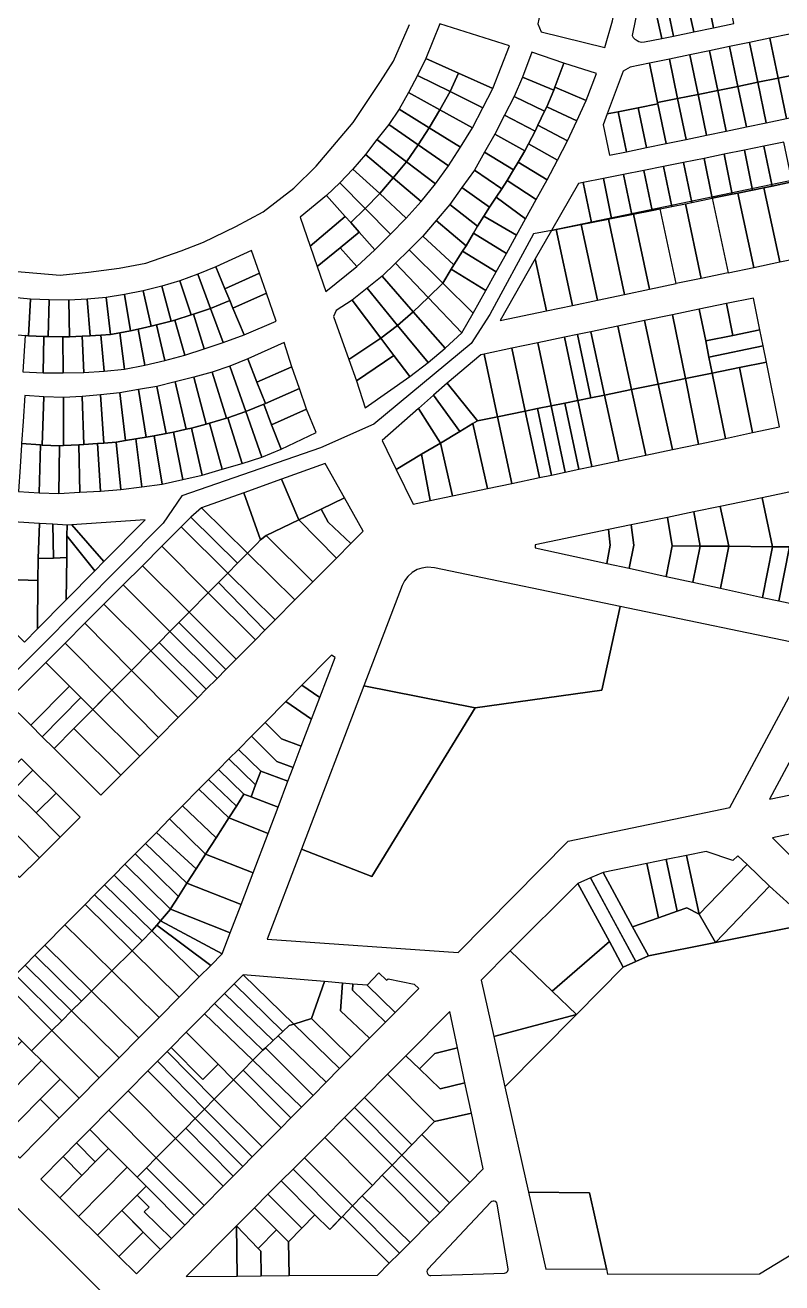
# Model space of a CAD drawing. Header units: metres. Extents: x 263639 to 269142, y 7370519 to 7372711.
# Drawn here: x 264466 to 264866, y 7371265 to 7371930 of the extents above; entities that cross this region are included whole.
import ezdxf

# ---------------------------------------------------------------- set-up
doc = ezdxf.new("R2010")
doc.units = ezdxf.units.M
doc.layers.add('LOTE', color=7, linetype='Continuous')

msp = doc.modelspace()

# ---------------------------------------------------------------- linework, layer by layer
msp.add_lwpolyline([(265641.1, 7372007.93), (264744.16, 7371821.12), (264734.54, 7371819.21), (264711.48, 7371776.6), (264701.67, 7371761.26), (264650.14, 7371718.76), (264622.02, 7371706.14), (264548.76, 7371680.85), (264538.85, 7371666.35), (264450.66, 7371577.62), (264196.3, 7371322.1), (264251.37, 7371267.23), (264256.9, 7371261.7), (264286.18, 7371291.38), (264287.59, 7371292.83), (264292.05, 7371295.17), (264297.11, 7371295.56), (264302.54, 7371294.78), (264307.48, 7371291.44), (264310.76, 7371286.82), (264311.75, 7371281.47), (264311.93, 7371280.62), (264311.51, 7371223.37)])
at = {"layer": 'LOTE', "color": 7}
for points in [[(264781.28, 7371984.4), (264763.58, 7371985.24), (264744.74, 7371986.1), (264742.35, 7371961.72), (264740.58, 7371947.64), (264736.8, 7371930.24), (264738.6, 7371925.99), (264772.26, 7371917.79), (264776.26, 7371931.83), (264778.3, 7371941.61), (264780.27, 7371952.92), (264780.71, 7371958.67), (264781.1, 7371967.25), (264781.28, 7371984.4)], [(264814.52, 7371947.19), (264819.27, 7371926), (264829.8, 7371928.17), (264825.44, 7371949.43), (264814.52, 7371947.19)], [(264825.44, 7371949.43), (264829.8, 7371928.17), (264840.5, 7371930.37), (264836.15, 7371951.63), (264825.44, 7371949.43)], [(264790.34, 7371942.23), (264786.69, 7371924.02), (264787.34, 7371923.04), (264788.15, 7371922.19), (264788.77, 7371921.71), (264789.41, 7371921.33), (264790.3, 7371920.94), (264791.71, 7371920.62), (264793.27, 7371920.64), (264802.32, 7371922.5), (264797.63, 7371943.73), (264790.34, 7371942.23)], [(264797.63, 7371943.73), (264802.32, 7371922.5), (264808.49, 7371923.78), (264804.13, 7371945.06), (264797.63, 7371943.73)], [(264804.13, 7371945.06), (264808.49, 7371923.78), (264819.27, 7371926), (264814.52, 7371947.19), (264804.13, 7371945.06)], [(264721.88, 7371918.66), (264685.11, 7371930.25), (264677.67, 7371911.88), (264694.99, 7371904.11), (264713.12, 7371895.97), (264721.88, 7371918.66)], [(264863.86, 7371901.49), (264874.46, 7371903.63), (264869.91, 7371924.73), (264859.45, 7371922.58), (264863.86, 7371901.49)], [(264821.53, 7371892.95), (264831.99, 7371895.06), (264827.61, 7371916.01), (264817.16, 7371913.86), (264821.53, 7371892.95)], [(264831.99, 7371895.06), (264842.62, 7371897.2), (264838.23, 7371918.2), (264827.61, 7371916.01), (264831.99, 7371895.06)], [(264842.62, 7371897.2), (264853.14, 7371899.33), (264848.74, 7371920.37), (264838.23, 7371918.2), (264842.62, 7371897.2)], [(264853.14, 7371899.33), (264863.86, 7371901.49), (264859.45, 7371922.58), (264848.74, 7371920.37), (264853.14, 7371899.33)], [(264673.27, 7371902.94), (264690.47, 7371894.43), (264694.99, 7371904.11), (264677.67, 7371911.88), (264673.27, 7371902.94)], [(264728.75, 7371902), (264745.26, 7371895.2), (264745.81, 7371896.68), (264750.57, 7371909.51), (264733.73, 7371915.3), (264728.75, 7371902)], [(264767.87, 7371904.04), (264750.57, 7371909.51), (264745.81, 7371896.68), (264762.41, 7371889.73), (264767.87, 7371904.04)], [(264773.56, 7371882.6), (264779.27, 7371883.75), (264789.85, 7371885.89), (264800.33, 7371888.01), (264800.19, 7371888.64), (264795.84, 7371909.46), (264785.67, 7371907.37), (264781.88, 7371905.16), (264773.56, 7371882.6)], [(264806.38, 7371911.64), (264795.84, 7371909.46), (264800.19, 7371888.64), (264810.74, 7371890.77), (264806.38, 7371911.64)], [(264810.74, 7371890.77), (264821.53, 7371892.95), (264817.16, 7371913.86), (264806.38, 7371911.64), (264810.74, 7371890.77)], [(264668.53, 7371893.91), (264685.01, 7371884.8), (264690.47, 7371894.43), (264673.27, 7371902.94), (264668.53, 7371893.91)], [(264713.12, 7371895.97), (264694.99, 7371904.11), (264690.47, 7371894.43), (264707.86, 7371885.82), (264713.12, 7371895.97)], [(264879.04, 7371882.42), (264874.46, 7371903.63), (264863.86, 7371901.49), (264868.31, 7371880.19), (264879.04, 7371882.42)], [(264724.32, 7371891.86), (264740.47, 7371884.14), (264741.54, 7371886.42), (264745.26, 7371895.2), (264728.75, 7371902), (264724.32, 7371891.86)], [(264762.41, 7371889.73), (264745.81, 7371896.68), (264745.26, 7371895.2), (264741.54, 7371886.42), (264757.47, 7371879.05), (264762.41, 7371889.73)], [(264847.1, 7371875.78), (264842.62, 7371897.2), (264831.99, 7371895.06), (264836.48, 7371873.58), (264847.1, 7371875.78)], [(264857.61, 7371877.97), (264853.14, 7371899.33), (264842.62, 7371897.2), (264847.1, 7371875.78), (264857.61, 7371877.97)], [(264868.31, 7371880.19), (264863.86, 7371901.49), (264853.14, 7371899.33), (264857.61, 7371877.97), (264868.31, 7371880.19)], [(264663.51, 7371885.17), (264679.36, 7371875.36), (264685.01, 7371884.8), (264668.53, 7371893.91), (264663.51, 7371885.17)], [(264707.86, 7371885.82), (264690.47, 7371894.43), (264685.01, 7371884.8), (264702.37, 7371875.21), (264707.86, 7371885.82)], [(264719.3, 7371882), (264735.42, 7371873.6), (264736.94, 7371876.63), (264740.47, 7371884.14), (264724.32, 7371891.86), (264719.3, 7371882)], [(264815.26, 7371869.17), (264810.74, 7371890.77), (264800.19, 7371888.64), (264800.33, 7371888.01), (264804.72, 7371866.98), (264815.26, 7371869.17)], [(264826.03, 7371871.41), (264821.53, 7371892.95), (264810.74, 7371890.77), (264815.26, 7371869.17), (264826.03, 7371871.41)], [(264836.48, 7371873.58), (264831.99, 7371895.06), (264821.53, 7371892.95), (264826.03, 7371871.41), (264836.48, 7371873.58)], [(264658.12, 7371877.04), (264673.57, 7371866.31), (264679.36, 7371875.36), (264663.51, 7371885.17), (264658.12, 7371877.04)], [(264702.37, 7371875.21), (264685.01, 7371884.8), (264679.36, 7371875.36), (264696.02, 7371865.05), (264702.37, 7371875.21)], [(264757.47, 7371879.05), (264741.54, 7371886.42), (264740.47, 7371884.14), (264736.94, 7371876.63), (264752.52, 7371868.35), (264757.47, 7371879.05)], [(264771.42, 7371876.82), (264774.78, 7371860.76), (264783.69, 7371862.61), (264779.27, 7371883.75), (264773.56, 7371882.6), (264771.42, 7371876.82)], [(264794.25, 7371864.81), (264789.85, 7371885.89), (264779.27, 7371883.75), (264783.69, 7371862.61), (264794.25, 7371864.81)], [(264804.72, 7371866.98), (264800.33, 7371888.01), (264789.85, 7371885.89), (264794.25, 7371864.81), (264804.72, 7371866.98)], [(264651.85, 7371869.13), (264667.43, 7371857.32), (264673.57, 7371866.31), (264658.12, 7371877.04), (264651.85, 7371869.13)], [(264714.16, 7371871.92), (264729.92, 7371863.15), (264731.99, 7371866.79), (264735.42, 7371873.6), (264719.3, 7371882), (264714.16, 7371871.92)], [(264752.52, 7371868.35), (264736.94, 7371876.63), (264735.42, 7371873.6), (264731.99, 7371866.79), (264747.32, 7371858.26), (264752.52, 7371868.35)], [(264696.02, 7371865.05), (264679.36, 7371875.36), (264673.57, 7371866.31), (264689.65, 7371855.14), (264696.02, 7371865.05)], [(264708.76, 7371862.41), (264724.04, 7371853.06), (264726.46, 7371857.07), (264729.92, 7371863.15), (264714.16, 7371871.92), (264708.76, 7371862.41)], [(264645.73, 7371861.18), (264660.4, 7371848.82), (264667.43, 7371857.32), (264651.85, 7371869.13), (264645.73, 7371861.18)], [(264689.65, 7371855.14), (264673.57, 7371866.31), (264667.43, 7371857.32), (264682.72, 7371845.73), (264689.65, 7371855.14)], [(264747.32, 7371858.26), (264731.99, 7371866.79), (264729.92, 7371863.15), (264726.46, 7371857.07), (264741.73, 7371847.84), (264747.32, 7371858.26)], [(264850.36, 7371842.41), (264846.02, 7371863.5), (264835.28, 7371861.3), (264839.62, 7371840.21), (264842.66, 7371840.84), (264850.36, 7371842.41)], [(264860.72, 7371844.53), (264856.39, 7371865.62), (264846.02, 7371863.5), (264850.36, 7371842.41), (264856.38, 7371843.64), (264860.72, 7371844.53)], [(264871.24, 7371846.68), (264866.91, 7371867.77), (264856.39, 7371865.62), (264860.72, 7371844.53), (264870.38, 7371846.51), (264871.24, 7371846.68)], [(264639.12, 7371853.51), (264653.27, 7371840.53), (264660.4, 7371848.82), (264645.73, 7371861.18), (264639.12, 7371853.51)], [(264682.72, 7371845.73), (264667.43, 7371857.32), (264660.4, 7371848.82), (264675.18, 7371836.35), (264682.72, 7371845.73)], [(264703.35, 7371852.87), (264717.77, 7371843.07), (264720.62, 7371847.4), (264724.04, 7371853.06), (264708.76, 7371862.41), (264703.35, 7371852.87)], [(264741.73, 7371847.84), (264726.46, 7371857.07), (264724.04, 7371853.06), (264720.62, 7371847.4), (264735.98, 7371837.4), (264741.73, 7371847.84)], [(264818.22, 7371835.84), (264813.88, 7371856.92), (264812.12, 7371856.56), (264803.32, 7371854.81), (264807.65, 7371833.74), (264814.93, 7371835.19), (264818.22, 7371835.84), (264818.22, 7371835.84)], [(264824.74, 7371859.14), (264813.88, 7371856.92), (264818.22, 7371835.84), (264818.22, 7371835.84), (264829.07, 7371838.06), (264824.74, 7371859.14)], [(264829.07, 7371838.06), (264839.62, 7371840.21), (264835.28, 7371861.3), (264824.74, 7371859.14), (264829.07, 7371838.06)], [(264632.18, 7371846.31), (264645.69, 7371832.64), (264653.27, 7371840.53), (264639.12, 7371853.51), (264632.18, 7371846.31)], [(264696.77, 7371843.69), (264711.39, 7371833.4), (264714.82, 7371838.59), (264717.77, 7371843.07), (264703.35, 7371852.87), (264696.77, 7371843.69)], [(264786.52, 7371829.54), (264782.19, 7371850.61), (264771.54, 7371848.5), (264775.87, 7371827.43), (264786.52, 7371829.54)], [(264797.25, 7371831.67), (264792.92, 7371852.75), (264782.19, 7371850.61), (264786.52, 7371829.54), (264787.47, 7371829.73), (264797.25, 7371831.67)], [(264807.65, 7371833.74), (264803.32, 7371854.81), (264792.92, 7371852.75), (264797.25, 7371831.67), (264801.57, 7371832.53), (264807.65, 7371833.74)], [(264625.25, 7371839.48), (264635.1, 7371828.42), (264637.97, 7371825.19), (264645.69, 7371832.64), (264632.18, 7371846.31), (264625.25, 7371839.48)], [(264675.18, 7371836.35), (264660.4, 7371848.82), (264653.27, 7371840.53), (264667.35, 7371827.61), (264675.18, 7371836.35)], [(264690.34, 7371834.72), (264705.06, 7371823.38), (264708.29, 7371828.7), (264711.39, 7371833.4), (264696.77, 7371843.69), (264690.34, 7371834.72)], [(264735.98, 7371837.4), (264720.62, 7371847.4), (264717.77, 7371843.07), (264714.82, 7371838.59), (264730.41, 7371827.27), (264735.98, 7371837.4)], [(264765.16, 7371825.3), (264760.82, 7371846.37), (264758.3, 7371845.87), (264744.16, 7371821.12), (264746.53, 7371821.59), (264759.81, 7371824.23), (264765.16, 7371825.3)], [(264775.87, 7371827.43), (264771.54, 7371848.5), (264760.82, 7371846.37), (264765.16, 7371825.3), (264774.18, 7371827.09), (264775.87, 7371827.43)], [(264856.38, 7371843.64), (264850.36, 7371842.41), (264842.66, 7371840.84), (264851.07, 7371801.55), (264851.07, 7371801.55), (264864.78, 7371804.42), (264856.38, 7371843.64)], [(264870.38, 7371846.51), (264860.72, 7371844.53), (264856.38, 7371843.64), (264864.78, 7371804.42), (264878.75, 7371807.36), (264870.38, 7371846.51)], [(264616.46, 7371812.82), (264635.1, 7371828.42), (264625.25, 7371839.48), (264611.21, 7371828.05), (264616.46, 7371812.82)], [(264667.35, 7371827.61), (264653.27, 7371840.53), (264645.69, 7371832.64), (264659.02, 7371819.15), (264667.35, 7371827.61)], [(264730.41, 7371827.27), (264714.82, 7371838.59), (264711.39, 7371833.4), (264708.29, 7371828.7), (264725.63, 7371818.58), (264730.41, 7371827.27)], [(264814.93, 7371835.19), (264818.22, 7371835.84), (264829.07, 7371838.06), (264837.49, 7371798.71), (264823.19, 7371795.72), (264814.93, 7371835.19)], [(264842.66, 7371840.84), (264839.62, 7371840.21), (264829.07, 7371838.06), (264837.49, 7371798.71), (264851.07, 7371801.55), (264842.66, 7371840.84)], [(264659.02, 7371819.15), (264645.69, 7371832.64), (264637.97, 7371825.19), (264642.52, 7371820.09), (264650.8, 7371810.79), (264659.02, 7371819.15)], [(264683.16, 7371826.26), (264698.94, 7371813.01), (264702.8, 7371819.55), (264705.06, 7371823.38), (264690.34, 7371834.72), (264683.16, 7371826.26)], [(264787.47, 7371829.73), (264786.52, 7371829.54), (264775.87, 7371827.43), (264774.18, 7371827.09), (264782.71, 7371787.25), (264795.97, 7371790.02), (264787.47, 7371829.73)], [(264801.57, 7371832.53), (264797.25, 7371831.67), (264787.47, 7371829.73), (264795.97, 7371790.02), (264810.04, 7371792.96), (264801.57, 7371832.53)], [(264801.57, 7371832.53), (264807.65, 7371833.74), (264814.93, 7371835.19), (264823.19, 7371795.72), (264810.04, 7371792.96), (264801.57, 7371832.53)], [(264620.22, 7371801.94), (264632.33, 7371811.8), (264642.52, 7371820.09), (264637.97, 7371825.19), (264635.1, 7371828.42), (264616.46, 7371812.82), (264620.22, 7371801.94)], [(264676.12, 7371817.96), (264692.52, 7371802.99), (264697.05, 7371810.06), (264698.94, 7371813.01), (264683.16, 7371826.26), (264676.12, 7371817.96)], [(264725.63, 7371818.58), (264708.29, 7371828.7), (264705.06, 7371823.38), (264702.8, 7371819.55), (264720.24, 7371808.9), (264725.63, 7371818.58)], [(264759.81, 7371824.23), (264746.53, 7371821.59), (264755.11, 7371781.47), (264768.36, 7371784.24), (264759.81, 7371824.23)], [(264774.18, 7371827.09), (264765.16, 7371825.3), (264759.81, 7371824.23), (264768.36, 7371784.24), (264782.71, 7371787.25), (264774.18, 7371827.09)], [(264650.8, 7371810.79), (264642.52, 7371820.09), (264632.33, 7371811.8), (264641.18, 7371802.06), (264650.8, 7371810.79)], [(264668.88, 7371810.9), (264686.66, 7371793.22), (264691.06, 7371800.54), (264692.52, 7371802.99), (264676.12, 7371817.96), (264668.88, 7371810.9)], [(264720.24, 7371808.9), (264702.8, 7371819.55), (264698.94, 7371813.01), (264697.05, 7371810.06), (264714.85, 7371799.22), (264720.24, 7371808.9)], [(264746.53, 7371821.59), (264744.16, 7371821.12), (264735.54, 7371806.03), (264741.41, 7371778.6), (264755.11, 7371781.47), (264746.53, 7371821.59)], [(264566.64, 7371801.81), (264571.49, 7371790.23), (264589.68, 7371798.57), (264585.5, 7371810.56), (264566.64, 7371801.81)], [(264641.18, 7371802.06), (264632.33, 7371811.8), (264620.22, 7371801.94), (264624.75, 7371788.8), (264641.18, 7371802.06)], [(264661.65, 7371803.85), (264678.84, 7371785.6), (264686.66, 7371793.22), (264668.88, 7371810.9), (264661.65, 7371803.85)], [(264714.85, 7371799.22), (264697.05, 7371810.06), (264692.52, 7371802.99), (264691.06, 7371800.54), (264709.37, 7371789.38), (264714.85, 7371799.22)], [(264654.52, 7371796.91), (264670.91, 7371778.11), (264678.84, 7371785.6), (264661.65, 7371803.85), (264654.52, 7371796.91)], [(264735.54, 7371806.03), (264716.94, 7371773.48), (264741.41, 7371778.6), (264735.54, 7371806.03)], [(264547.65, 7371794.49), (264553.6, 7371776.4), (264554.79, 7371776.81), (264563.81, 7371779.9), (264557.09, 7371797.96), (264547.65, 7371794.49)], [(264557.09, 7371797.96), (264563.81, 7371779.9), (264574.09, 7371784.04), (264571.49, 7371790.23), (264566.64, 7371801.81), (264557.09, 7371797.96)], [(264589.68, 7371798.57), (264571.49, 7371790.23), (264574.09, 7371784.04), (264575.75, 7371780.06), (264593.4, 7371787.91), (264589.68, 7371798.57)], [(264646.66, 7371790.5), (264662.74, 7371770.92), (264670.91, 7371778.11), (264654.52, 7371796.91), (264646.66, 7371790.5)], [(264709.37, 7371789.38), (264691.06, 7371800.54), (264686.66, 7371793.22), (264702.62, 7371777.35), (264709.37, 7371789.38)], [(264528.33, 7371789.24), (264532.46, 7371770.55), (264535.29, 7371771.25), (264543.07, 7371773.23), (264538.2, 7371791.64), (264528.33, 7371789.24)], [(264538.2, 7371791.64), (264543.07, 7371773.23), (264544.98, 7371773.69), (264553.6, 7371776.4), (264547.65, 7371794.49), (264538.2, 7371791.64)], [(264638.68, 7371784.27), (264653.94, 7371764.12), (264662.74, 7371770.92), (264646.66, 7371790.5), (264638.68, 7371784.27)], [(264702.62, 7371777.35), (264686.66, 7371793.22), (264678.84, 7371785.6), (264696.66, 7371766.92), (264702.62, 7371777.35)], [(264456.1, 7371786), (264452.95, 7371766.79), (264465.76, 7371765.55), (264465.89, 7371765.54), (264467.64, 7371765.47), (264468.77, 7371784.83), (264456.1, 7371786)], [(264468.77, 7371784.83), (264467.64, 7371765.47), (264475.8, 7371765.12), (264478.14, 7371765.02), (264478.61, 7371784.35), (264468.77, 7371784.83)], [(264478.61, 7371784.35), (264478.14, 7371765.02), (264485.88, 7371764.88), (264489.25, 7371764.82), (264489.02, 7371784.24), (264478.61, 7371784.35)], [(264489.02, 7371784.24), (264489.25, 7371764.82), (264496.06, 7371765.16), (264500.18, 7371765.36), (264498.69, 7371784.76), (264489.02, 7371784.24)], [(264498.69, 7371784.76), (264500.18, 7371765.36), (264505.85, 7371765.78), (264511.06, 7371766.18), (264508.68, 7371785.57), (264498.69, 7371784.76)], [(264508.68, 7371785.57), (264511.06, 7371766.18), (264515.88, 7371766.9), (264515.88, 7371766.9), (264521.65, 7371768.05), (264518.45, 7371787.27), (264508.68, 7371785.57)], [(264518.45, 7371787.27), (264521.65, 7371768.05), (264525.57, 7371768.83), (264532.46, 7371770.55), (264528.33, 7371789.24), (264518.45, 7371787.27)], [(264581.64, 7371766.01), (264575.75, 7371780.06), (264574.09, 7371784.04), (264563.81, 7371779.9), (264570.51, 7371761.93), (264581.64, 7371766.01)], [(264593.4, 7371787.91), (264575.75, 7371780.06), (264581.64, 7371766.01), (264598.58, 7371773.08), (264593.4, 7371787.91)], [(264636.95, 7371752.86), (264653.94, 7371764.12), (264638.68, 7371784.27), (264630.2, 7371778.85), (264628.87, 7371775.66), (264636.95, 7371752.86)], [(264696.66, 7371766.92), (264678.84, 7371785.6), (264670.91, 7371778.11), (264687.95, 7371758.82), (264696.66, 7371766.92)], [(264854.28, 7371768.51), (264850.87, 7371785.37), (264836.57, 7371782.4), (264839.96, 7371765.6), (264854.28, 7371768.51)], [(264560.5, 7371758.61), (264554.79, 7371776.81), (264553.6, 7371776.4), (264544.98, 7371773.69), (264550.24, 7371755.2), (264560.5, 7371758.61)], [(264570.51, 7371761.93), (264563.81, 7371779.9), (264554.79, 7371776.81), (264560.5, 7371758.61), (264570.51, 7371761.93)], [(264687.95, 7371758.82), (264670.91, 7371778.11), (264662.74, 7371770.92), (264678.87, 7371751.28), (264687.95, 7371758.82)], [(264808.04, 7371776.47), (264793.29, 7371773.41), (264800.53, 7371739.91), (264814.83, 7371742.81), (264808.04, 7371776.47)], [(264827.3, 7371754.2), (264825.59, 7371762.68), (264822.21, 7371779.42), (264808.04, 7371776.47), (264814.83, 7371742.81), (264829.02, 7371745.7), (264827.3, 7371754.2)], [(264839.96, 7371765.6), (264836.57, 7371782.4), (264822.21, 7371779.42), (264825.59, 7371762.68), (264839.96, 7371765.6)], [(264539.79, 7371752.31), (264535.29, 7371771.25), (264532.46, 7371770.55), (264525.57, 7371768.83), (264529.09, 7371749.87), (264539.79, 7371752.31)], [(264550.24, 7371755.2), (264544.98, 7371773.69), (264543.07, 7371773.23), (264535.29, 7371771.25), (264539.79, 7371752.31), (264550.24, 7371755.2)], [(264678.87, 7371751.28), (264662.74, 7371770.92), (264653.94, 7371764.12), (264660.78, 7371755.08), (264669.28, 7371743.85), (264678.87, 7371751.28)], [(264779.21, 7371770.48), (264764.8, 7371767.49), (264772.09, 7371734.12), (264786.44, 7371737.04), (264779.21, 7371770.48)], [(264793.29, 7371773.41), (264779.21, 7371770.48), (264786.44, 7371737.04), (264800.53, 7371739.91), (264793.29, 7371773.41)], [(264475.43, 7371745.79), (264475.8, 7371765.12), (264467.64, 7371765.47), (264465.89, 7371765.54), (264464.62, 7371746.41), (264475.43, 7371745.79)], [(264486.01, 7371745.77), (264485.88, 7371764.88), (264478.14, 7371765.02), (264475.8, 7371765.12), (264475.43, 7371745.79), (264486.01, 7371745.77)], [(264496.91, 7371745.98), (264496.06, 7371765.16), (264489.25, 7371764.82), (264485.88, 7371764.88), (264486.01, 7371745.77), (264496.91, 7371745.98)], [(264507.67, 7371746.68), (264505.85, 7371765.78), (264500.18, 7371765.36), (264496.06, 7371765.16), (264496.91, 7371745.98), (264507.67, 7371746.68)], [(264518.41, 7371747.74), (264515.88, 7371766.9), (264515.88, 7371766.9), (264511.06, 7371766.18), (264505.85, 7371765.78), (264507.67, 7371746.68), (264518.41, 7371747.74)], [(264529.09, 7371749.87), (264525.57, 7371768.83), (264521.65, 7371768.05), (264515.88, 7371766.9), (264518.41, 7371747.74), (264529.09, 7371749.87)], [(264640.95, 7371741.58), (264660.78, 7371755.08), (264653.94, 7371764.12), (264636.95, 7371752.86), (264640.95, 7371741.58)], [(264736.91, 7371761.69), (264743.96, 7371728.4), (264751.15, 7371729.86), (264758.01, 7371731.26), (264750.95, 7371764.61), (264736.91, 7371761.69)], [(264764.89, 7371732.65), (264757.85, 7371766.04), (264750.95, 7371764.61), (264758.01, 7371731.26), (264764.89, 7371732.65)], [(264764.8, 7371767.49), (264757.85, 7371766.04), (264764.89, 7371732.65), (264772.09, 7371734.12), (264764.8, 7371767.49)], [(264855.99, 7371760.03), (264854.28, 7371768.51), (264839.96, 7371765.6), (264825.59, 7371762.68), (264827.3, 7371754.2), (264855.99, 7371760.03)], [(264583.54, 7371753.16), (264588.4, 7371740.89), (264606.87, 7371749.02), (264602.77, 7371761.85), (264583.54, 7371753.16)], [(264708.48, 7371755.78), (264715.58, 7371722.62), (264730.24, 7371725.61), (264723.2, 7371758.84), (264708.48, 7371755.78)], [(264723.2, 7371758.84), (264730.24, 7371725.61), (264736.72, 7371726.92), (264743.96, 7371728.4), (264736.91, 7371761.69), (264723.2, 7371758.84)], [(264827.3, 7371754.2), (264829.02, 7371745.7), (264843.38, 7371748.62), (264857.7, 7371751.54), (264855.99, 7371760.03), (264827.3, 7371754.2)], [(264574.04, 7371749.43), (264582.55, 7371725.38), (264591.97, 7371729.23), (264592.88, 7371729.6), (264588.4, 7371740.89), (264583.54, 7371753.16), (264574.04, 7371749.43)], [(264669.28, 7371743.85), (264660.78, 7371755.08), (264640.95, 7371741.58), (264645.69, 7371727.35), (264669.28, 7371743.85)], [(264704.94, 7371720.46), (264715.58, 7371722.62), (264708.48, 7371755.78), (264706.71, 7371755.42), (264688.96, 7371740.46), (264704.94, 7371720.46)], [(264864.62, 7371717.26), (264857.7, 7371751.54), (264843.38, 7371748.62), (264850.32, 7371714.24), (264864.62, 7371717.26)], [(264545.12, 7371741.12), (264551.08, 7371716.04), (264553.83, 7371716.63), (264561.61, 7371718.74), (264555.09, 7371743.5), (264545.12, 7371741.12)], [(264555.09, 7371743.5), (264561.61, 7371718.74), (264563.27, 7371719.22), (264572.31, 7371721.9), (264564.79, 7371746.21), (264555.09, 7371743.5)], [(264564.79, 7371746.21), (264572.31, 7371721.9), (264573.06, 7371722.15), (264582.55, 7371725.38), (264574.04, 7371749.43), (264564.79, 7371746.21)], [(264606.87, 7371749.02), (264588.4, 7371740.89), (264592.88, 7371729.6), (264610.83, 7371737.64), (264606.87, 7371749.02)], [(264835.97, 7371711.22), (264829.02, 7371745.7), (264814.83, 7371742.81), (264821.81, 7371708.24), (264835.97, 7371711.22)], [(264850.32, 7371714.24), (264843.38, 7371748.62), (264829.02, 7371745.7), (264835.97, 7371711.22), (264850.32, 7371714.24)], [(264515.96, 7371735.34), (264519.02, 7371710.03), (264524.34, 7371710.93), (264529.78, 7371711.84), (264525.73, 7371737.01), (264515.96, 7371735.34)], [(264525.73, 7371737.01), (264529.78, 7371711.84), (264534.17, 7371712.64), (264540.49, 7371713.79), (264535.52, 7371738.69), (264525.73, 7371737.01)], [(264535.52, 7371738.69), (264540.49, 7371713.79), (264544.27, 7371714.54), (264551.08, 7371716.04), (264545.12, 7371741.12), (264535.52, 7371738.69)], [(264610.83, 7371737.64), (264592.88, 7371729.6), (264591.97, 7371729.23), (264596.18, 7371718.44), (264614.63, 7371726.71), (264610.83, 7371737.64)], [(264681.64, 7371734.01), (264695.68, 7371714.92), (264702.5, 7371719), (264704.94, 7371720.46), (264688.96, 7371740.46), (264681.64, 7371734.01)], [(264793.94, 7371702.36), (264786.44, 7371737.04), (264772.09, 7371734.12), (264779.69, 7371699.36), (264793.94, 7371702.36)], [(264808.01, 7371705.33), (264800.53, 7371739.91), (264786.44, 7371737.04), (264793.94, 7371702.36), (264808.01, 7371705.33)], [(264821.81, 7371708.24), (264814.83, 7371742.81), (264800.53, 7371739.91), (264808.01, 7371705.33), (264821.81, 7371708.24)], [(264465.77, 7371733.83), (264464.85, 7371720.16), (264464.05, 7371708.48), (264474.06, 7371707.76), (264474.91, 7371707.7), (264475.81, 7371733.19), (264465.77, 7371733.83)], [(264475.81, 7371733.19), (264474.91, 7371707.7), (264484.03, 7371707.34), (264486.11, 7371707.44), (264486.11, 7371732.89), (264475.81, 7371733.19)], [(264486.11, 7371732.89), (264486.11, 7371707.44), (264494.29, 7371707.85), (264496.94, 7371708.04), (264495.96, 7371733.32), (264486.11, 7371732.89)], [(264495.96, 7371733.32), (264496.94, 7371708.04), (264504.11, 7371708.54), (264507.45, 7371708.77), (264505.71, 7371734.3), (264495.96, 7371733.32)], [(264505.71, 7371734.3), (264507.45, 7371708.77), (264514.08, 7371709.29), (264519.02, 7371710.03), (264515.96, 7371735.34), (264505.71, 7371734.3)], [(264673.72, 7371727.02), (264685.4, 7371708.77), (264695.68, 7371714.92), (264681.64, 7371734.01), (264673.72, 7371727.02)], [(264765.41, 7371696.35), (264758.01, 7371731.26), (264751.15, 7371729.86), (264758.56, 7371694.91), (264765.41, 7371696.35)], [(264779.69, 7371699.36), (264772.09, 7371734.12), (264764.89, 7371732.65), (264758.01, 7371731.26), (264765.41, 7371696.35), (264779.69, 7371699.36)], [(264591.05, 7371701.38), (264582.55, 7371725.38), (264573.06, 7371722.15), (264580.58, 7371698.03), (264591.05, 7371701.38)], [(264601.21, 7371705.55), (264596.18, 7371718.44), (264591.97, 7371729.23), (264582.55, 7371725.38), (264591.05, 7371701.38), (264601.21, 7371705.55)], [(264614.63, 7371726.71), (264596.18, 7371718.44), (264601.21, 7371705.55), (264619.63, 7371714.39), (264614.63, 7371726.71)], [(264654.6, 7371710.17), (264662.03, 7371694.78), (264675.43, 7371702.8), (264685.4, 7371708.77), (264673.72, 7371727.02), (264654.6, 7371710.17)], [(264737.68, 7371690.51), (264730.24, 7371725.61), (264715.58, 7371722.62), (264723.12, 7371687.44), (264737.68, 7371690.51)], [(264744.14, 7371691.87), (264736.72, 7371726.92), (264730.24, 7371725.61), (264737.68, 7371690.51), (264744.14, 7371691.87)], [(264751.38, 7371693.4), (264743.96, 7371728.4), (264736.72, 7371726.92), (264744.14, 7371691.87), (264751.38, 7371693.4)], [(264758.56, 7371694.91), (264751.15, 7371729.86), (264743.96, 7371728.4), (264751.38, 7371693.4), (264758.56, 7371694.91)], [(264559.51, 7371691.73), (264553.83, 7371716.63), (264551.08, 7371716.04), (264544.27, 7371714.54), (264549.19, 7371689.48), (264559.51, 7371691.73)], [(264570.09, 7371694.9), (264563.27, 7371719.22), (264561.61, 7371718.74), (264553.83, 7371716.63), (264559.51, 7371691.73), (264570.09, 7371694.9)], [(264580.58, 7371698.03), (264573.06, 7371722.15), (264572.31, 7371721.9), (264563.27, 7371719.22), (264570.09, 7371694.9), (264580.58, 7371698.03)], [(264695.68, 7371714.92), (264685.4, 7371708.77), (264691.72, 7371680.82), (264710.25, 7371684.73), (264702.5, 7371719), (264695.68, 7371714.92)], [(264702.5, 7371719), (264710.25, 7371684.73), (264723.12, 7371687.44), (264715.58, 7371722.62), (264704.94, 7371720.46), (264702.5, 7371719)], [(264527.49, 7371685.69), (264524.34, 7371710.93), (264519.02, 7371710.03), (264514.08, 7371709.29), (264516.53, 7371684.26), (264527.49, 7371685.69)], [(264538.39, 7371687.11), (264534.17, 7371712.64), (264529.78, 7371711.84), (264524.34, 7371710.93), (264527.49, 7371685.69), (264538.39, 7371687.11)], [(264549.19, 7371689.48), (264544.27, 7371714.54), (264540.49, 7371713.79), (264534.17, 7371712.64), (264538.39, 7371687.11), (264549.19, 7371689.48)], [(264473.22, 7371682.49), (264474.06, 7371707.76), (264464.05, 7371708.48), (264464.01, 7371707.75), (264463.22, 7371696.12), (264462.34, 7371683.14), (264473.22, 7371682.49)], [(264483.74, 7371682.16), (264484.03, 7371707.34), (264474.91, 7371707.7), (264474.06, 7371707.76), (264473.22, 7371682.49), (264483.74, 7371682.16)], [(264494.88, 7371682.76), (264494.29, 7371707.85), (264486.11, 7371707.44), (264484.03, 7371707.34), (264483.74, 7371682.16), (264494.88, 7371682.76)], [(264505.66, 7371683.35), (264504.11, 7371708.54), (264496.94, 7371708.04), (264494.29, 7371707.85), (264494.88, 7371682.76), (264505.66, 7371683.35)], [(264516.53, 7371684.26), (264514.08, 7371709.29), (264507.45, 7371708.77), (264504.11, 7371708.54), (264505.66, 7371683.35), (264516.53, 7371684.26)], [(264691.72, 7371680.82), (264685.4, 7371708.77), (264675.43, 7371702.8), (264679.93, 7371678.34), (264691.72, 7371680.82)], [(264622.32, 7371673.78), (264634.71, 7371679.74), (264624.42, 7371697.9), (264601.41, 7371689.69), (264610.61, 7371668.15), (264622.32, 7371673.78)], [(264679.93, 7371678.34), (264675.43, 7371702.8), (264662.03, 7371694.78), (264670.9, 7371676.44), (264679.93, 7371678.34)], [(264593.34, 7371659.84), (264593.34, 7371659.84), (264610.61, 7371668.15), (264601.41, 7371689.69), (264581.39, 7371682.54), (264590.37, 7371657.59), (264593.34, 7371659.84)], [(264855.35, 7371679.87), (264860.85, 7371653.94), (264869.89, 7371653.84), (264879.16, 7371653.74), (264872.84, 7371683.5), (264855.35, 7371679.87)], [(264588.37, 7371655.57), (264590.37, 7371657.59), (264581.39, 7371682.54), (264559.13, 7371674.6), (264583.44, 7371650.6), (264588.37, 7371655.57)], [(264644.63, 7371662.23), (264634.71, 7371679.74), (264622.32, 7371673.78), (264626.03, 7371667), (264638.11, 7371655.67), (264644.63, 7371662.23)], [(264833.29, 7371675.29), (264837.77, 7371654.19), (264860.85, 7371653.94), (264855.35, 7371679.87), (264833.29, 7371675.29)], [(264578.12, 7371645.23), (264583.44, 7371650.6), (264559.13, 7371674.6), (264559.13, 7371674.6), (264553.44, 7371669.53), (264578.12, 7371645.23)], [(264638.11, 7371655.67), (264626.03, 7371667), (264622.32, 7371673.78), (264610.61, 7371668.15), (264630.5, 7371648.01), (264638.11, 7371655.67)], [(264805.33, 7371669.49), (264807.78, 7371654.5), (264822.59, 7371654.35), (264819.35, 7371672.4), (264805.33, 7371669.49)], [(264819.35, 7371672.4), (264822.59, 7371654.35), (264837.77, 7371654.19), (264833.29, 7371675.29), (264819.35, 7371672.4)], [(264459.59, 7371667.12), (264457.08, 7371636.66), (264472.67, 7371636.16), (264472.81, 7371647.7), (264473.41, 7371666.3), (264459.59, 7371667.12)], [(264473.41, 7371666.3), (264472.81, 7371647.7), (264480.91, 7371648), (264480.49, 7371665.87), (264473.41, 7371666.3)], [(264480.49, 7371665.87), (264480.91, 7371648), (264487.88, 7371648.27), (264488.01, 7371659.82), (264488.08, 7371665.42), (264480.49, 7371665.87)], [(264488.08, 7371665.42), (264488.01, 7371659.82), (264502.7, 7371641.26), (264507.46, 7371646.09), (264490.54, 7371665.53), (264488.08, 7371665.42)], [(264529.36, 7371668.27), (264490.54, 7371665.53), (264507.46, 7371646.09), (264529.36, 7371668.27)], [(264568.02, 7371635.02), (264573.04, 7371640.1), (264548.34, 7371664.43), (264538.09, 7371654.19), (264562.71, 7371629.67), (264568.02, 7371635.02)], [(264573.04, 7371640.1), (264578.12, 7371645.23), (264553.44, 7371669.53), (264548.34, 7371664.43), (264573.04, 7371640.1)], [(264630.5, 7371648.01), (264610.61, 7371668.15), (264593.34, 7371659.84), (264618.03, 7371635.47), (264630.5, 7371648.01)], [(264774.19, 7371663.03), (264775.17, 7371654.85), (264773.28, 7371645.18), (264785.15, 7371642.59), (264787.53, 7371654.72), (264786.23, 7371665.53), (264774.19, 7371663.03)], [(264786.23, 7371665.53), (264787.53, 7371654.72), (264785.15, 7371642.59), (264804.61, 7371638.34), (264807.78, 7371654.5), (264805.33, 7371669.49), (264786.23, 7371665.53)], [(264488.01, 7371659.82), (264487.88, 7371648.27), (264487.61, 7371625.98), (264502.7, 7371641.26), (264488.01, 7371659.82)], [(264593.34, 7371659.84), (264590.37, 7371657.59), (264588.37, 7371655.57), (264583.44, 7371650.6), (264608.49, 7371625.87), (264610.96, 7371628.35), (264613.43, 7371630.84), (264618.03, 7371635.47), (264593.34, 7371659.84)], [(264773.28, 7371645.18), (264775.17, 7371654.85), (264774.19, 7371663.03), (264735.37, 7371654.98), (264735.41, 7371653.44), (264773.28, 7371645.18)], [(264562.71, 7371629.67), (264538.09, 7371654.19), (264527.86, 7371643.95), (264552.53, 7371619.38), (264562.71, 7371629.67)], [(264608.49, 7371625.87), (264583.44, 7371650.6), (264578.12, 7371645.23), (264573.04, 7371640.1), (264598.07, 7371615.39), (264608.49, 7371625.87)], [(264818.84, 7371635.24), (264822.59, 7371654.35), (264807.78, 7371654.5), (264804.61, 7371638.34), (264818.84, 7371635.24)], [(264833.43, 7371632.06), (264837.77, 7371654.19), (264822.59, 7371654.35), (264818.84, 7371635.24), (264833.43, 7371632.06)], [(264855.61, 7371627.22), (264860.85, 7371653.94), (264837.77, 7371654.19), (264833.43, 7371632.06), (264855.61, 7371627.22)], [(264864.3, 7371625.32), (264869.89, 7371653.84), (264860.85, 7371653.94), (264855.61, 7371627.22), (264864.3, 7371625.32)], [(264873.2, 7371623.38), (264879.16, 7371653.74), (264869.89, 7371653.84), (264864.3, 7371625.32), (264873.2, 7371623.38)], [(264487.88, 7371648.27), (264480.91, 7371648), (264472.81, 7371647.7), (264472.67, 7371636.16), (264472.67, 7371636.16), (264472.37, 7371610.55), (264487.61, 7371625.98), (264487.88, 7371648.27)], [(264542.43, 7371609.19), (264547.11, 7371613.92), (264552.53, 7371619.38), (264527.86, 7371643.95), (264517.71, 7371633.8), (264542.43, 7371609.19)], [(264598.07, 7371615.39), (264573.04, 7371640.1), (264568.02, 7371635.02), (264592.65, 7371609.93), (264598.07, 7371615.39)], [(264780.44, 7371622.43), (264682.21, 7371642.86), (264678.59, 7371643.14), (264675.64, 7371642.72), (264673.15, 7371641.87), (264670.53, 7371640.38), (264668.21, 7371638.33), (264666.45, 7371636.01), (264665.22, 7371633.51), (264644.95, 7371580.5), (264703.8, 7371568.94), (264770.78, 7371578.15), (264780.44, 7371622.43)], [(264472.67, 7371636.16), (264457.08, 7371636.66), (264455.2, 7371613.85), (264465.49, 7371603.58), (264472.37, 7371610.55), (264472.67, 7371636.16), (264472.67, 7371636.16)], [(264532.27, 7371598.93), (264536.72, 7371603.42), (264542.43, 7371609.19), (264517.71, 7371633.8), (264507.51, 7371623.6), (264532.27, 7371598.93)], [(264592.65, 7371609.93), (264568.02, 7371635.02), (264562.71, 7371629.67), (264587.62, 7371604.87), (264592.65, 7371609.93)], [(264587.62, 7371604.87), (264562.71, 7371629.67), (264552.53, 7371619.38), (264577.41, 7371594.6), (264587.62, 7371604.87)], [(264522.09, 7371588.65), (264532.27, 7371598.93), (264507.51, 7371623.6), (264497.48, 7371613.57), (264522.09, 7371588.65)], [(264577.41, 7371594.6), (264552.53, 7371619.38), (264547.11, 7371613.92), (264571.99, 7371589.15), (264577.41, 7371594.6)], [(264703.8, 7371568.94), (264649.17, 7371479.73), (264611.94, 7371494.19), (264593.76, 7371446.62), (264694.75, 7371439.66), (264752.96, 7371498.41), (264838.31, 7371516.18), (264883.82, 7371600.93), (264780.44, 7371622.43), (264770.78, 7371578.15), (264703.8, 7371568.94)], [(264511.68, 7371578.14), (264522.09, 7371588.65), (264497.48, 7371613.57), (264487.01, 7371603.11), (264511.68, 7371578.14)], [(264571.99, 7371589.15), (264547.11, 7371613.92), (264542.43, 7371609.19), (264567.3, 7371584.43), (264571.99, 7371589.15)], [(264536.72, 7371603.42), (264561.58, 7371578.67), (264567.3, 7371584.43), (264542.43, 7371609.19), (264536.72, 7371603.42)], [(264487.01, 7371603.11), (264476.78, 7371592.87), (264501.69, 7371568.06), (264511.68, 7371578.14), (264487.01, 7371603.11)], [(264546.72, 7371563.73), (264557.12, 7371574.19), (264532.27, 7371598.93), (264522.09, 7371588.65), (264546.72, 7371563.73)], [(264557.12, 7371574.19), (264561.58, 7371578.67), (264536.72, 7371603.42), (264532.27, 7371598.93), (264557.12, 7371574.19)], [(264489.32, 7371580.38), (264476.78, 7371592.87), (264456.18, 7371572.27), (264468.82, 7371559.68), (264489.32, 7371580.38)], [(264629.71, 7371595.45), (264627.84, 7371596.69), (264612.16, 7371580.84), (264621.65, 7371574.28), (264629.71, 7371595.45)], [(264536.29, 7371553.23), (264546.72, 7371563.73), (264522.09, 7371588.65), (264511.68, 7371578.14), (264536.29, 7371553.23)], [(264495.4, 7371574.32), (264489.32, 7371580.38), (264468.82, 7371559.68), (264474.9, 7371553.63), (264495.4, 7371574.32)], [(264526.48, 7371543.37), (264536.29, 7371553.23), (264511.68, 7371578.14), (264506.86, 7371573.27), (264501.69, 7371568.06), (264526.48, 7371543.37)], [(264603.71, 7371572.29), (264617.3, 7371562.88), (264621.65, 7371574.28), (264612.16, 7371580.84), (264603.71, 7371572.29)], [(264611.94, 7371494.19), (264649.17, 7371479.73), (264703.8, 7371568.94), (264644.95, 7371580.5), (264611.94, 7371494.19)], [(264481.19, 7371547.36), (264491.65, 7371557.91), (264501.69, 7371568.06), (264495.4, 7371574.32), (264474.9, 7371553.63), (264481.19, 7371547.36)], [(264592.69, 7371561.14), (264601.47, 7371552.42), (264611.84, 7371548.54), (264617.3, 7371562.88), (264603.71, 7371572.29), (264592.69, 7371561.14)], [(264491.65, 7371557.91), (264516.42, 7371533.25), (264526.48, 7371543.37), (264501.69, 7371568.06), (264491.65, 7371557.91)], [(264505.95, 7371522.71), (264516.42, 7371533.25), (264491.65, 7371557.91), (264481.19, 7371547.36), (264505.95, 7371522.71)], [(264585.46, 7371553.84), (264598.85, 7371540.55), (264607.55, 7371537.29), (264611.84, 7371548.54), (264601.47, 7371552.42), (264592.69, 7371561.14), (264585.46, 7371553.84)], [(264578.6, 7371546.9), (264590.42, 7371535.47), (264604.8, 7371530.08), (264607.55, 7371537.29), (264598.85, 7371540.55), (264585.46, 7371553.84), (264578.6, 7371546.9)], [(264896.87, 7371528.38), (264892.66, 7371548.76), (264878.5, 7371556.37), (264859.26, 7371520.55), (264896.87, 7371528.38)], [(264573.61, 7371541.85), (264587.7, 7371528.21), (264590.42, 7371535.47), (264578.6, 7371546.9), (264573.61, 7371541.85)], [(264442.69, 7371520.38), (264448.76, 7371514.48), (264459.63, 7371525.46), (264469.95, 7371535.88), (264463.93, 7371541.84), (264442.69, 7371520.38)], [(264568.1, 7371536.28), (264581.56, 7371523.23), (264585.29, 7371521.81), (264587.7, 7371528.21), (264573.61, 7371541.85), (264568.1, 7371536.28)], [(264471.68, 7371513.32), (264482.2, 7371523.78), (264469.95, 7371535.88), (264459.63, 7371525.46), (264471.68, 7371513.32)], [(264557.76, 7371525.83), (264573.56, 7371510.75), (264577.52, 7371516.93), (264562.82, 7371530.95), (264557.76, 7371525.83)], [(264562.82, 7371530.95), (264577.52, 7371516.93), (264581.56, 7371523.23), (264568.1, 7371536.28), (264562.82, 7371530.95)], [(264604.8, 7371530.08), (264590.42, 7371535.47), (264587.7, 7371528.21), (264585.29, 7371521.81), (264599.57, 7371516.36), (264604.8, 7371530.08)], [(264484.35, 7371500.56), (264471.68, 7371513.32), (264459.63, 7371525.46), (264448.76, 7371514.48), (264473.4, 7371489.66), (264484.35, 7371500.56)], [(264549.08, 7371517.05), (264566.78, 7371500.16), (264573.56, 7371510.75), (264557.76, 7371525.83), (264549.08, 7371517.05)], [(264494.99, 7371511.13), (264482.2, 7371523.78), (264471.68, 7371513.32), (264484.35, 7371500.56), (264494.99, 7371511.13)], [(264599.57, 7371516.36), (264585.29, 7371521.81), (264581.56, 7371523.23), (264577.52, 7371516.93), (264573.56, 7371510.75), (264594.3, 7371502.52), (264599.57, 7371516.36)], [(264448.76, 7371514.48), (264438.35, 7371503.96), (264462.9, 7371479.22), (264473.4, 7371489.66), (264448.76, 7371514.48)], [(264542.26, 7371510.16), (264561.23, 7371491.49), (264566.78, 7371500.16), (264549.08, 7371517.05), (264542.26, 7371510.16)], [(264594.3, 7371502.52), (264573.56, 7371510.75), (264566.78, 7371500.16), (264561.23, 7371491.49), (264586.35, 7371481.66), (264594.3, 7371502.52)], [(264911.22, 7371506.33), (264910.31, 7371510.67), (264860.82, 7371500.23), (264882.99, 7371478.08), (264911.22, 7371506.33)], [(264535.24, 7371503.05), (264556.32, 7371483.83), (264561.23, 7371491.49), (264542.26, 7371510.16), (264535.24, 7371503.05)], [(264529.47, 7371497.22), (264551.4, 7371476.16), (264556.32, 7371483.83), (264535.24, 7371503.05), (264529.47, 7371497.22)], [(264518.6, 7371486.23), (264542.65, 7371462.52), (264542.74, 7371462.63), (264546.93, 7371469.17), (264524.04, 7371491.73), (264518.6, 7371486.23)], [(264524.04, 7371491.73), (264546.93, 7371469.17), (264551.4, 7371476.16), (264529.47, 7371497.22), (264524.04, 7371491.73)], [(264586.35, 7371481.66), (264561.23, 7371491.49), (264556.32, 7371483.83), (264551.4, 7371476.16), (264580, 7371465.01), (264586.35, 7371481.66)], [(264804.77, 7371488.71), (264810.54, 7371461.42), (264815.55, 7371463.18), (264822.15, 7371459.85), (264815.36, 7371490.89), (264804.77, 7371488.71)], [(264815.36, 7371490.89), (264822.15, 7371459.85), (264847.42, 7371486.05), (264842.65, 7371490.63), (264839.93, 7371488.25), (264825.86, 7371493.06), (264815.36, 7371490.89)], [(264512.89, 7371480.45), (264537.4, 7371456.29), (264542.65, 7371462.52), (264518.6, 7371486.23), (264512.89, 7371480.45)], [(264771.42, 7371481.82), (264786.98, 7371453.19), (264800.61, 7371457.95), (264794.56, 7371486.6), (264771.42, 7371481.82)], [(264794.56, 7371486.6), (264800.61, 7371457.95), (264810.54, 7371461.42), (264804.77, 7371488.71), (264794.56, 7371486.6)], [(264847.42, 7371486.05), (264822.15, 7371459.85), (264830.7, 7371444.9), (264859.35, 7371474.6), (264847.42, 7371486.05)], [(264507.87, 7371475.38), (264532.92, 7371451.01), (264533.09, 7371451.17), (264535.45, 7371453.97), (264537.4, 7371456.29), (264512.89, 7371480.45), (264507.87, 7371475.38)], [(264782.04, 7371431.87), (264788.66, 7371434.88), (264764.7, 7371478.99), (264757.98, 7371476.15), (264774.67, 7371445.43), (264782.04, 7371431.87)], [(264764.7, 7371478.99), (264776.68, 7371456.93), (264788.66, 7371434.88), (264795.29, 7371437.89), (264786.98, 7371453.19), (264771.42, 7371481.82), (264764.7, 7371478.99)], [(264502.61, 7371470.06), (264527.74, 7371445.85), (264532.92, 7371451.01), (264507.87, 7371475.38), (264502.61, 7371470.06)], [(264580, 7371465.01), (264551.4, 7371476.16), (264546.93, 7371469.17), (264542.74, 7371462.63), (264542.65, 7371462.52), (264574.26, 7371449.94), (264580, 7371465.01)], [(264722.3, 7371440.47), (264744.4, 7371419.22), (264774.67, 7371445.43), (264757.98, 7371476.15), (264722.3, 7371440.47)], [(264859.35, 7371474.6), (264830.7, 7371444.9), (264881.22, 7371454.9), (264881.22, 7371454.9), (264859.35, 7371474.6)], [(264486.95, 7371454.23), (264511.66, 7371429.87), (264522.39, 7371440.53), (264497.58, 7371464.98), (264486.95, 7371454.23)], [(264497.58, 7371464.98), (264522.39, 7371440.53), (264527.74, 7371445.85), (264502.61, 7371470.06), (264497.58, 7371464.98)], [(264574.26, 7371449.94), (264542.65, 7371462.52), (264537.4, 7371456.29), (264570.07, 7371438.95), (264574.26, 7371449.94)], [(264795.29, 7371437.89), (264830.7, 7371444.9), (264822.15, 7371459.85), (264815.55, 7371463.18), (264810.54, 7371461.42), (264800.61, 7371457.95), (264786.98, 7371453.19), (264795.29, 7371437.89)], [(264476.37, 7371443.53), (264500.99, 7371419.26), (264511.66, 7371429.87), (264486.95, 7371454.23), (264476.37, 7371443.53)], [(264557.92, 7371426.69), (264532.92, 7371451.01), (264527.74, 7371445.85), (264522.39, 7371440.53), (264547.3, 7371415.97), (264557.92, 7371426.69)], [(264563.96, 7371432.78), (264535.45, 7371453.97), (264533.09, 7371451.17), (264532.92, 7371451.01), (264557.92, 7371426.69), (264563.96, 7371432.78)], [(264570.07, 7371438.95), (264537.4, 7371456.29), (264535.45, 7371453.97), (264563.96, 7371432.78), (264570.07, 7371438.95)], [(264782.04, 7371431.87), (264757.25, 7371406.86), (264719.47, 7371368.73), (264731.94, 7371313.05), (264764.26, 7371312.73), (264773.08, 7371272.48), (264773.71, 7371269.64), (264854.09, 7371269.92), (264889.1, 7371291.17), (264950.34, 7371384.44), (264881.22, 7371454.9), (264830.7, 7371444.9), (264795.29, 7371437.89), (264782.04, 7371431.87)], [(264774.67, 7371445.43), (264744.4, 7371419.22), (264757.25, 7371406.86), (264782.04, 7371431.87), (264774.67, 7371445.43)], [(264465.89, 7371432.94), (264490.43, 7371408.75), (264495.73, 7371413.92), (264471.1, 7371438.2), (264465.89, 7371432.94)], [(264471.1, 7371438.2), (264495.73, 7371413.92), (264501, 7371419.26), (264476.37, 7371443.53), (264471.1, 7371438.2)], [(264547.3, 7371415.97), (264522.39, 7371440.53), (264511.66, 7371429.87), (264536.65, 7371405.23), (264547.3, 7371415.97)], [(264713.53, 7371395.29), (264757.25, 7371406.86), (264744.4, 7371419.22), (264722.3, 7371440.47), (264706.87, 7371425.04), (264713.53, 7371395.29)], [(264485.25, 7371403.6), (264490.43, 7371408.75), (264465.89, 7371432.94), (264460.76, 7371427.75), (264485.25, 7371403.6)], [(264480.06, 7371398.44), (264485.25, 7371403.6), (264460.76, 7371427.75), (264455.84, 7371422.77), (264480.06, 7371398.44)], [(264536.65, 7371405.23), (264511.66, 7371429.87), (264500.99, 7371419.26), (264526.06, 7371394.54), (264536.65, 7371405.23)], [(264576.3, 7371423.01), (264602.13, 7371397.93), (264605.46, 7371401.05), (264607.92, 7371401.81), (264581.1, 7371427.86), (264576.3, 7371423.01)], [(264581.1, 7371427.86), (264581.1, 7371427.86), (264587.81, 7371421.35), (264594.51, 7371414.84), (264607.92, 7371401.81), (264617.2, 7371404.7), (264617.2, 7371404.7), (264624.08, 7371424.24), (264581.1, 7371427.86)], [(264646.6, 7371422.34), (264652.89, 7371428.82), (264656.86, 7371424.97), (264657.81, 7371425.74), (264671.5, 7371422.96), (264673.95, 7371420.59), (264661.43, 7371407.94), (264646.6, 7371422.34)], [(264444.97, 7371411.78), (264464.14, 7371392.78), (264469.26, 7371387.71), (264480.06, 7371398.44), (264455.84, 7371422.77), (264444.97, 7371411.78)], [(264526.06, 7371394.54), (264500.99, 7371419.26), (264496.23, 7371414.52), (264490.43, 7371408.75), (264515.58, 7371383.96), (264526.06, 7371394.54)], [(264566.06, 7371412.68), (264591.51, 7371387.97), (264592.86, 7371389.23), (264596.97, 7371393.09), (264571.33, 7371418), (264566.06, 7371412.68)], [(264576.3, 7371423.01), (264571.33, 7371418), (264596.97, 7371393.09), (264599.64, 7371395.59), (264602.13, 7371397.93), (264576.3, 7371423.01)], [(264624.08, 7371424.24), (264617.2, 7371404.7), (264617.2, 7371404.7), (264638.04, 7371384.31), (264647.94, 7371394.31), (264632.53, 7371408.83), (264633.57, 7371423.44), (264624.08, 7371424.24)], [(264633.57, 7371423.44), (264632.53, 7371408.83), (264647.94, 7371394.31), (264656.37, 7371402.83), (264638.93, 7371419.76), (264639.16, 7371422.97), (264633.57, 7371423.44)], [(264656.37, 7371402.83), (264661.43, 7371407.94), (264646.6, 7371422.34), (264639.16, 7371422.97), (264638.93, 7371419.76), (264656.37, 7371402.83)], [(264560.64, 7371407.22), (264586.17, 7371382.66), (264591.51, 7371387.97), (264566.06, 7371412.68), (264560.64, 7371407.22)], [(264515.58, 7371383.96), (264490.43, 7371408.75), (264485.25, 7371403.6), (264480.06, 7371398.44), (264505.05, 7371373.34), (264515.58, 7371383.96)], [(264551.04, 7371397.53), (264567.85, 7371380.59), (264576.01, 7371372.38), (264581.09, 7371377.53), (264586.17, 7371382.66), (264560.64, 7371407.22), (264551.04, 7371397.53)], [(264638.04, 7371384.31), (264617.2, 7371404.7), (264607.92, 7371401.81), (264632.12, 7371378.32), (264638.04, 7371384.31)], [(264690.34, 7371408.36), (264667.17, 7371385.09), (264674.31, 7371378.15), (264682.44, 7371386.31), (264694.41, 7371389.27), (264690.34, 7371408.36)], [(264719.47, 7371368.73), (264757.25, 7371406.86), (264713.53, 7371395.29), (264719.47, 7371368.73)], [(264505.05, 7371373.34), (264480.06, 7371398.44), (264469.26, 7371387.71), (264474.5, 7371382.51), (264484.36, 7371372.75), (264494.5, 7371362.7), (264505.05, 7371373.34)], [(264632.12, 7371378.32), (264607.92, 7371401.81), (264605.46, 7371401.05), (264602.13, 7371397.93), (264599.64, 7371395.59), (264624.91, 7371371.05), (264632.12, 7371378.32)], [(264443.21, 7371350.72), (264474.5, 7371382.51), (264469.26, 7371387.71), (264464.14, 7371392.78), (264456.42, 7371384.94), (264448.57, 7371376.97), (264432.84, 7371360.99), (264443.21, 7371350.72)], [(264542.99, 7371389.4), (264559.82, 7371372.46), (264567.85, 7371380.59), (264551.04, 7371397.53), (264542.99, 7371389.4)], [(264624.91, 7371371.05), (264599.64, 7371395.59), (264596.97, 7371393.09), (264592.86, 7371389.23), (264618.05, 7371364.11), (264624.91, 7371371.05)], [(264560.67, 7371356.86), (264535.8, 7371382.15), (264540.87, 7371387.26), (264565.85, 7371362.1), (264560.67, 7371356.86)], [(264540.87, 7371387.26), (264565.85, 7371362.1), (264576.01, 7371372.38), (264567.85, 7371380.59), (264559.82, 7371372.46), (264542.99, 7371389.4), (264540.87, 7371387.26)], [(264618.05, 7371364.11), (264592.86, 7371389.23), (264591.51, 7371387.97), (264586.17, 7371382.66), (264611.9, 7371357.9), (264618.05, 7371364.11)], [(264698.36, 7371370.74), (264685.23, 7371367.54), (264674.31, 7371378.15), (264667.17, 7371385.09), (264657.41, 7371375.29), (264682.25, 7371350.4), (264701.76, 7371354.8), (264698.36, 7371370.74)], [(264694.41, 7371389.27), (264682.44, 7371386.31), (264674.31, 7371378.15), (264685.23, 7371367.54), (264698.36, 7371370.74), (264694.41, 7371389.27)], [(264453.06, 7371340.96), (264473.84, 7371362.06), (264484.36, 7371372.75), (264474.5, 7371382.51), (264443.21, 7371350.72), (264453.06, 7371340.96)], [(264530.74, 7371377.04), (264535.8, 7371382.15), (264560.67, 7371356.86), (264555.74, 7371351.87), (264530.74, 7371377.04)], [(264611.9, 7371357.9), (264586.17, 7371382.66), (264581.09, 7371377.53), (264606.25, 7371352.19), (264611.9, 7371357.9)], [(264494.5, 7371362.7), (264484.36, 7371372.75), (264473.84, 7371362.06), (264483.94, 7371352.04), (264494.5, 7371362.7)], [(264520.33, 7371366.54), (264530.74, 7371377.04), (264555.74, 7371351.87), (264550.78, 7371346.84), (264545.34, 7371341.34), (264520.33, 7371366.54)], [(264601.16, 7371347.05), (264576.01, 7371372.38), (264565.85, 7371362.1), (264591.2, 7371336.98), (264601.16, 7371347.05)], [(264606.25, 7371352.19), (264581.09, 7371377.53), (264576.01, 7371372.38), (264601.16, 7371347.05), (264606.25, 7371352.19)], [(264645.24, 7371363.07), (264670.25, 7371338.02), (264675.52, 7371343.46), (264682.25, 7371350.4), (264657.41, 7371375.29), (264645.24, 7371363.07)], [(264510.19, 7371356.3), (264535.22, 7371331.09), (264545.34, 7371341.34), (264520.33, 7371366.54), (264510.19, 7371356.3)], [(264483.94, 7371352.04), (264473.84, 7371362.06), (264453.06, 7371340.96), (264463.1, 7371331.01), (264483.94, 7371352.04)], [(264565.85, 7371362.1), (264560.67, 7371356.86), (264585.92, 7371331.65), (264591.2, 7371336.98), (264565.85, 7371362.1)], [(264639.92, 7371357.73), (264665, 7371332.61), (264670.25, 7371338.02), (264645.24, 7371363.07), (264639.92, 7371357.73)], [(264500.07, 7371346.1), (264510, 7371336.1), (264519.81, 7371326.22), (264525.12, 7371320.87), (264530.03, 7371325.84), (264535.22, 7371331.09), (264510.19, 7371356.3), (264500.07, 7371346.1)], [(264580.87, 7371326.55), (264555.74, 7371351.87), (264550.78, 7371346.84), (264575.91, 7371321.53), (264580.87, 7371326.55)], [(264560.67, 7371356.86), (264555.74, 7371351.87), (264580.87, 7371326.55), (264585.92, 7371331.65), (264560.67, 7371356.86)], [(264624.2, 7371341.95), (264649.5, 7371316.61), (264654.62, 7371321.9), (264659.89, 7371327.33), (264634.74, 7371352.53), (264624.2, 7371341.95)], [(264634.74, 7371352.53), (264659.89, 7371327.33), (264665, 7371332.61), (264639.92, 7371357.73), (264634.74, 7371352.53)], [(264701.76, 7371354.8), (264682.25, 7371350.4), (264675.52, 7371343.46), (264700.88, 7371318.06), (264708.05, 7371325.25), (264701.76, 7371354.8)], [(264493.03, 7371338.99), (264502.97, 7371328.99), (264510, 7371336.1), (264500.07, 7371346.1), (264493.03, 7371338.99)], [(264575.91, 7371321.53), (264550.78, 7371346.84), (264545.34, 7371341.34), (264570.64, 7371316.21), (264575.91, 7371321.53)], [(264486, 7371331.89), (264495.94, 7371321.88), (264502.97, 7371328.99), (264493.03, 7371338.99), (264486, 7371331.89)], [(264570.64, 7371316.21), (264545.34, 7371341.34), (264535.22, 7371331.09), (264560.5, 7371305.97), (264570.64, 7371316.21)], [(264613.49, 7371331.19), (264638.92, 7371305.71), (264644.1, 7371311.04), (264649.5, 7371316.61), (264624.2, 7371341.95), (264613.49, 7371331.19)], [(264700.88, 7371318.06), (264700.88, 7371318.06), (264675.52, 7371343.46), (264670.25, 7371338.02), (264665, 7371332.61), (264690.2, 7371307.36), (264700.88, 7371318.06)], [(264484.19, 7371309.98), (264495.94, 7371321.88), (264486, 7371331.89), (264474.14, 7371319.93), (264484.19, 7371309.98)], [(264494.08, 7371300.18), (264519.81, 7371326.22), (264510, 7371336.1), (264502.97, 7371328.99), (264495.94, 7371321.88), (264484.19, 7371309.98), (264494.08, 7371300.18)], [(264690.2, 7371307.36), (264665, 7371332.61), (264659.89, 7371327.33), (264685.01, 7371302.16), (264690.2, 7371307.36)], [(264504.14, 7371290.21), (264517, 7371303.23), (264525.05, 7371311.38), (264529.79, 7371316.17), (264525.12, 7371320.87), (264519.81, 7371326.22), (264494.08, 7371300.18), (264504.14, 7371290.21)], [(264555.31, 7371300.73), (264530.03, 7371325.84), (264525.12, 7371320.87), (264529.79, 7371316.17), (264550.23, 7371295.59), (264555.31, 7371300.73)], [(264560.5, 7371305.97), (264535.22, 7371331.09), (264530.03, 7371325.84), (264555.31, 7371300.73), (264560.5, 7371305.97)], [(264601.28, 7371318.93), (264619.09, 7371301.09), (264626.88, 7371293.28), (264633, 7371299.6), (264607.48, 7371325.16), (264601.28, 7371318.93)], [(264607.48, 7371325.16), (264633, 7371299.6), (264633.61, 7371300.23), (264638.92, 7371305.71), (264613.49, 7371331.19), (264607.48, 7371325.16)], [(264685.01, 7371302.16), (264659.89, 7371327.33), (264654.62, 7371321.9), (264679.67, 7371296.8), (264685.01, 7371302.16)], [(264594.24, 7371311.87), (264612.12, 7371293.96), (264619.09, 7371301.09), (264601.28, 7371318.93), (264594.24, 7371311.87)], [(264679.67, 7371296.8), (264654.62, 7371321.9), (264649.5, 7371316.61), (264644.1, 7371311.04), (264669.33, 7371286.43), (264679.67, 7371296.8)], [(264525.05, 7371311.38), (264531.4, 7371305.06), (264528.88, 7371302.55), (264543.19, 7371288.47), (264537.43, 7371282.66), (264517, 7371303.23), (264525.05, 7371311.38)], [(264543.19, 7371288.47), (264550.23, 7371295.59), (264529.79, 7371316.17), (264525.05, 7371311.38), (264531.4, 7371305.06), (264528.88, 7371302.55), (264543.19, 7371288.47)], [(264587.13, 7371304.73), (264598.8, 7371293.03), (264605.08, 7371286.74), (264612.12, 7371293.96), (264594.24, 7371311.87), (264587.13, 7371304.73)], [(264773.08, 7371272.48), (264764.26, 7371312.73), (264731.94, 7371313.05), (264741.05, 7371272.37), (264773.08, 7371272.48)], [(264411.27, 7371255.39), (264411.27, 7371255.28), (264509.25, 7371254.46), (264509.32, 7371254.56), (264509.57, 7371255.45), (264509.55, 7371256.31), (264509.26, 7371257.19), (264508.71, 7371257.93), (264485.68, 7371280.91), (264462.64, 7371303.89), (264461.61, 7371304.56), (264460.67, 7371304.76), (264459.8, 7371304.66), (264458.99, 7371304.34), (264458.39, 7371303.87), (264412.12, 7371257.2), (264411.63, 7371256.54), (264411.27, 7371255.39)], [(264577.64, 7371295.2), (264589.07, 7371283.27), (264598.8, 7371293.03), (264587.13, 7371304.73), (264577.64, 7371295.2)], [(264663.75, 7371280.84), (264638.92, 7371305.71), (264633.61, 7371300.23), (264658.36, 7371275.43), (264663.75, 7371280.84)], [(264669.33, 7371286.43), (264644.1, 7371311.04), (264638.92, 7371305.71), (264663.75, 7371280.84), (264669.33, 7371286.43)], [(264715.17, 7371307.43), (264714.61, 7371308.01), (264713.87, 7371308.31), (264713.17, 7371308.32), (264712.54, 7371308.1), (264712.05, 7371307.73), (264678.76, 7371272.34), (264678.37, 7371271.76), (264678.22, 7371271.12), (264678.32, 7371270.3), (264678.68, 7371269.67), (264679.27, 7371269.2), (264679.8, 7371269), (264680.24, 7371268.96), (264719.23, 7371270.21), (264720.24, 7371270.5), (264720.89, 7371271.15), (264721.17, 7371271.91), (264721.16, 7371272.57), (264715.46, 7371306.7), (264715.17, 7371307.43)], [(264515.46, 7371278.99), (264528.23, 7371291.92), (264517, 7371303.23), (264504.14, 7371290.21), (264515.46, 7371278.99)], [(264633.62, 7371300.22), (264626.88, 7371293.29), (264619.09, 7371301.09), (264605.08, 7371286.74), (264605.39, 7371268.89), (264652.15, 7371269.21), (264658.36, 7371275.43), (264633.62, 7371300.22)], [(264537.43, 7371282.66), (264528.23, 7371291.92), (264515.46, 7371278.99), (264524.72, 7371269.82), (264537.43, 7371282.66)], [(264577.87, 7371268.71), (264577.64, 7371295.2), (264551.07, 7371268.52), (264577.87, 7371268.71)], [(264590.55, 7371268.79), (264590.44, 7371281.84), (264589.07, 7371283.27), (264577.64, 7371295.2), (264577.87, 7371268.71), (264590.55, 7371268.79)], [(264605.39, 7371268.89), (264605.08, 7371286.74), (264598.8, 7371293.03), (264589.07, 7371283.27), (264590.44, 7371281.84), (264590.55, 7371268.79), (264605.39, 7371268.89)]]:
    msp.add_lwpolyline(points, close=True, dxfattribs=at)
msp.add_lwpolyline([(264269.37, 7371930.8), (264357.88, 7371843.01), (264378.59, 7371828.67), (264402.15, 7371816.44), (264440.45, 7371802.86), (264459.67, 7371799.47), (264484.39, 7371797.49), (264499.42, 7371798.98), (264515.62, 7371801.21), (264529.6, 7371803.79), (264548.35, 7371810.31), (264560.18, 7371814.82), (264577.31, 7371823.08), (264591.63, 7371830.94), (264607.9, 7371843.34), (264619.63, 7371854.97), (264639.19, 7371878.06), (264653.75, 7371899.79), (264660.51, 7371910.53), (264669.1, 7371929.82)], dxfattribs=at)

doc.saveas('drawing.dxf')
